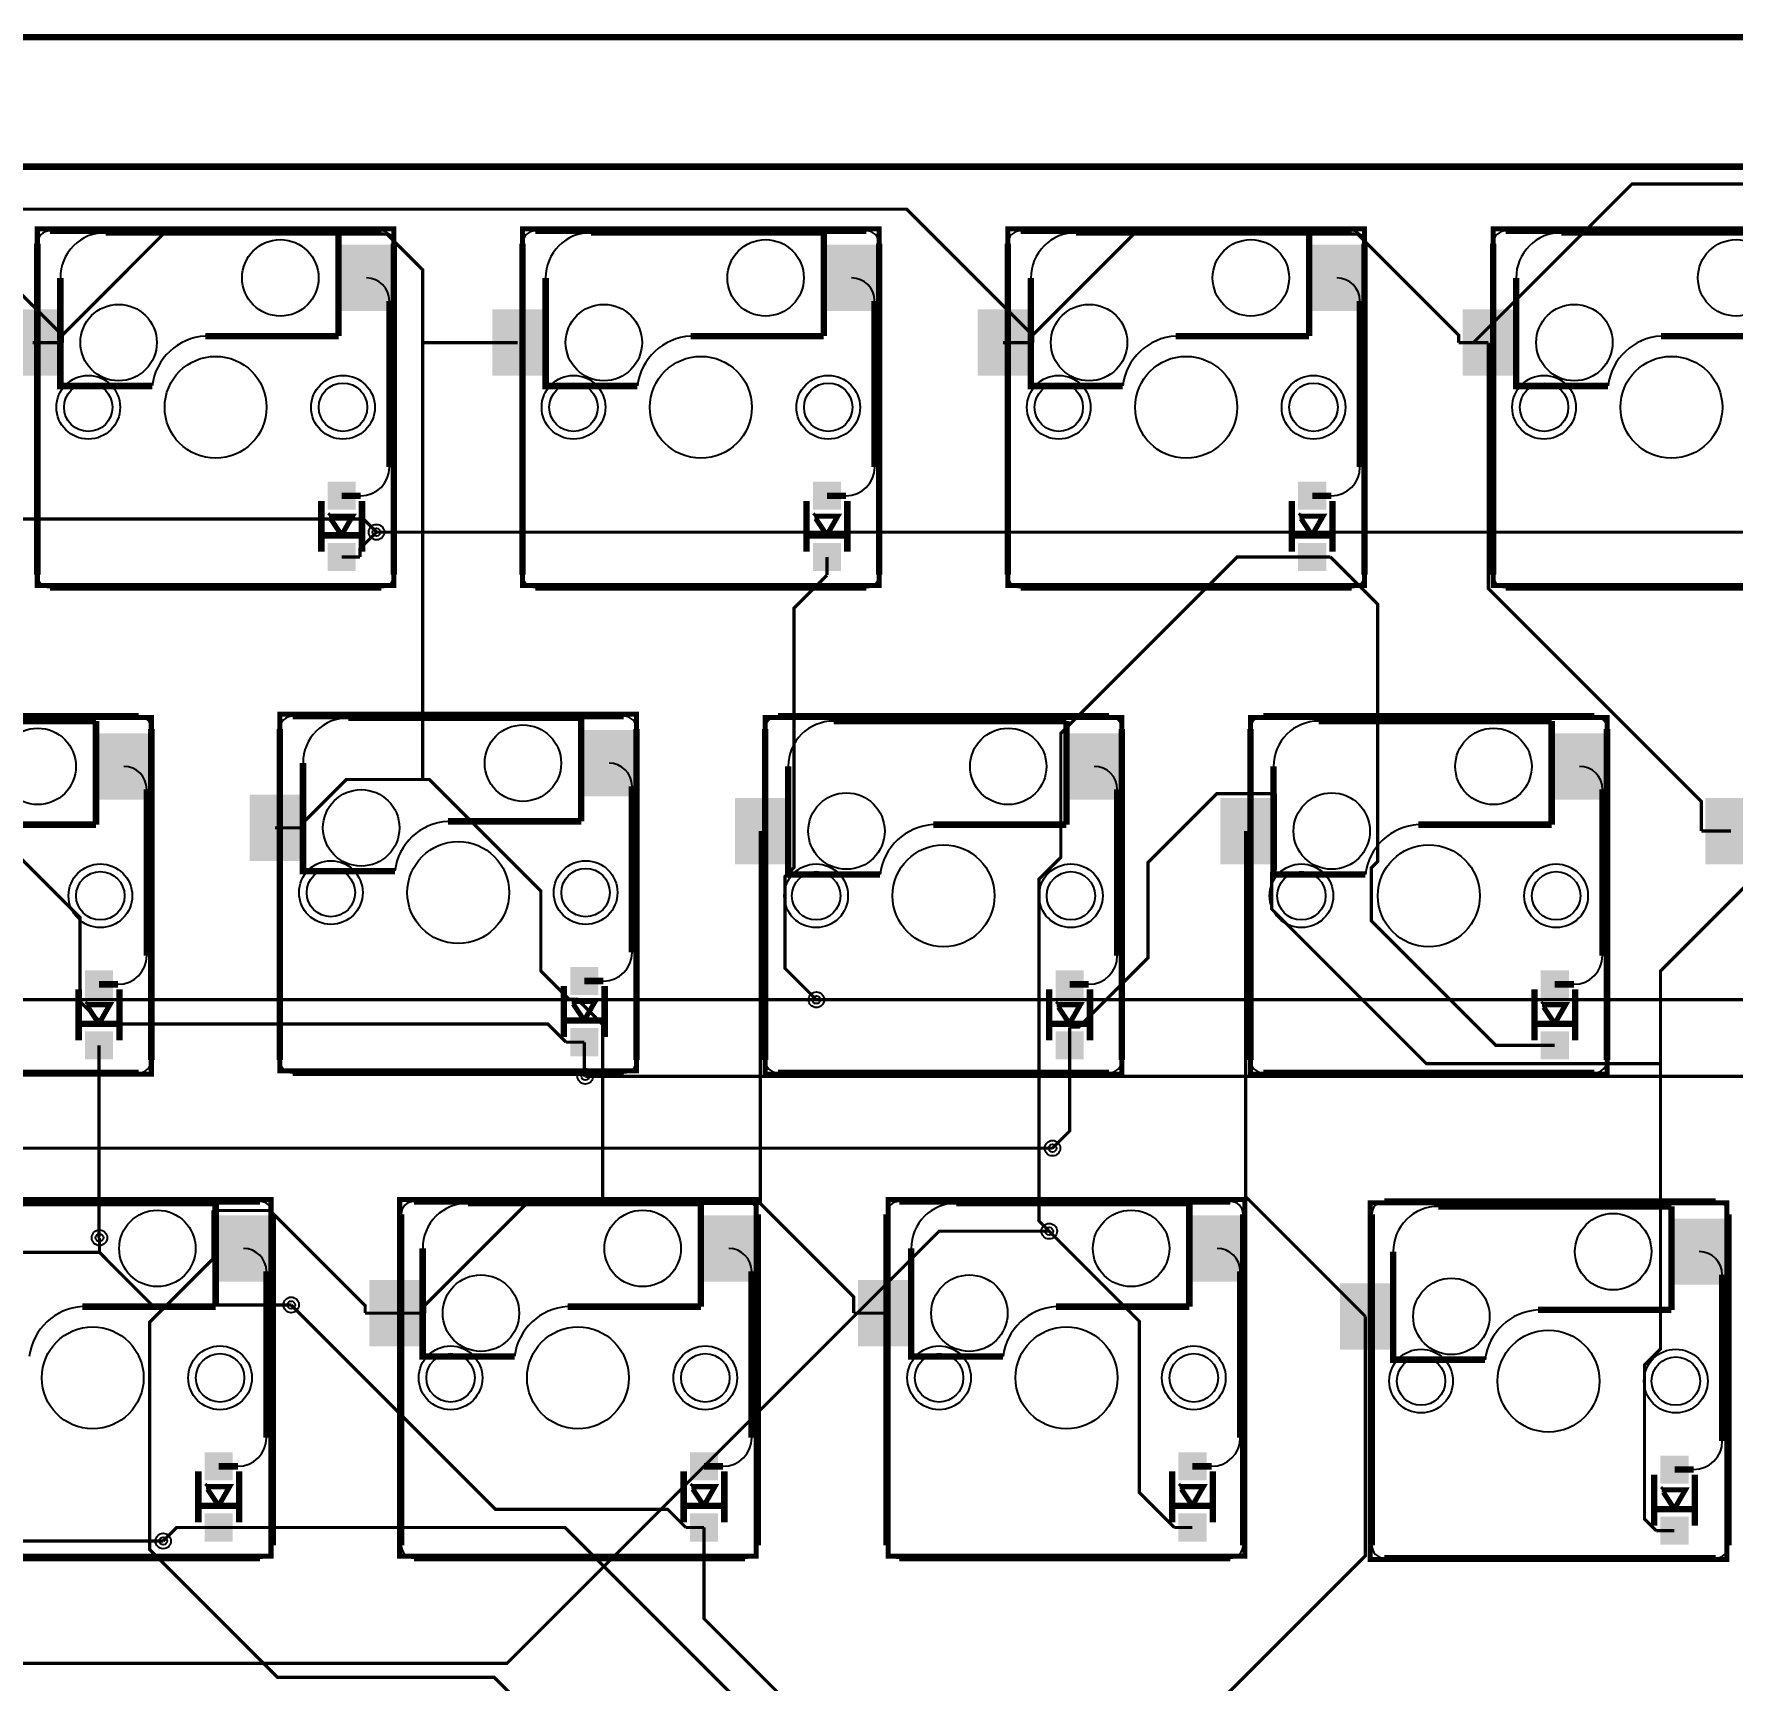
# Model space of a CAD drawing. Header units: millimetres. Extents: x -34 to 290, y -3 to 102.
# Drawn here: x 175.2 to 241.9, y 35.8 to 100.5 of the extents above; entities that cross this region are included whole.
import ezdxf

# ---------------------------------------------------------------- set-up
doc = ezdxf.new("R2010")
doc.units = ezdxf.units.MM
for name, color, linetype, true_color in [('BoardOutLine', 6, 'Continuous', 0xff00ff), ('BottomLayer', 5, 'Continuous', 0x0000ff), ('BottomPasteMaskLayer', 7, 'Continuous', 0x800000), ('BottomSilkLayer', 7, 'Continuous', 0x66cc33), ('BottomSolderMaskLayer', 7, 'Continuous', 0xaa00ff), ('Hole', 7, 'Continuous', 0x222222), ('Multi-Layer', 7, 'Continuous', 0xc0c0c0), ('TopLayer', 1, 'Continuous', 0xff0000), ('TopSilkLayer', 7, 'Continuous', 0xffcc00)]:
    doc.layers.add(name, color=color, linetype=linetype, true_color=true_color)

msp = doc.modelspace()

# ---------------------------------------------------------------- hatches: boundary and pattern name
at = {"layer": 'BottomLayer'}
for points in [[(189.241, 89.632), (187.341, 89.632), (187.341, 92.132), (189.241, 92.132)], [(208.291, 89.632), (206.391, 89.632), (206.391, 92.132), (208.291, 92.132)], [(227.341, 89.632), (225.441, 89.632), (225.441, 92.132), (227.341, 92.132)], [(176.135, 87.092), (174.235, 87.092), (174.235, 89.592), (176.135, 89.592)], [(195.185, 87.092), (193.285, 87.092), (193.285, 89.592), (195.185, 89.592)], [(214.235, 87.092), (212.335, 87.092), (212.335, 89.592), (214.235, 89.592)], [(233.285, 87.092), (231.385, 87.092), (231.385, 89.592), (233.285, 89.592)], [(187.821, 82.828), (187.821, 81.828), (186.821, 81.828), (186.821, 82.828)], [(206.871, 82.828), (206.871, 81.828), (205.871, 81.828), (205.871, 82.828)], [(225.921, 82.828), (225.921, 81.828), (224.921, 81.828), (224.921, 82.828)], [(187.821, 80.428), (187.821, 79.428), (186.821, 79.428), (186.821, 80.428)], [(206.871, 80.428), (206.871, 79.428), (205.871, 79.428), (205.871, 80.428)], [(225.921, 80.428), (225.921, 79.428), (224.921, 79.428), (224.921, 80.428)], [(179.716, 70.455), (177.816, 70.455), (177.816, 72.955), (179.716, 72.955)], [(198.766, 70.582), (196.866, 70.582), (196.866, 73.082), (198.766, 73.082)], [(217.816, 70.455), (215.916, 70.455), (215.916, 72.955), (217.816, 72.955)], [(236.866, 70.455), (234.966, 70.455), (234.966, 72.955), (236.866, 72.955)], [(185.66, 68.042), (183.76, 68.042), (183.76, 70.542), (185.66, 70.542)], [(204.71, 67.915), (202.81, 67.915), (202.81, 70.415), (204.71, 70.415)], [(223.76, 67.915), (221.86, 67.915), (221.86, 70.415), (223.76, 70.415)], [(242.81, 67.915), (240.91, 67.915), (240.91, 70.415), (242.81, 70.415)], [(178.296, 63.651), (178.296, 62.651), (177.296, 62.651), (177.296, 63.651)], [(197.346, 63.778), (197.346, 62.778), (196.346, 62.778), (196.346, 63.778)], [(216.396, 63.651), (216.396, 62.651), (215.396, 62.651), (215.396, 63.651)], [(235.446, 63.651), (235.446, 62.651), (234.446, 62.651), (234.446, 63.651)], [(197.346, 61.378), (197.346, 60.378), (196.346, 60.378), (196.346, 61.378)], [(178.296, 61.251), (178.296, 60.251), (177.296, 60.251), (177.296, 61.251)], [(216.396, 61.251), (216.396, 60.251), (215.396, 60.251), (215.396, 61.251)], [(235.446, 61.251), (235.446, 60.251), (234.446, 60.251), (234.446, 61.251)], [(184.415, 51.532), (182.515, 51.532), (182.515, 54.032), (184.415, 54.032)], [(203.465, 51.532), (201.565, 51.532), (201.565, 54.032), (203.465, 54.032)], [(222.642, 51.532), (220.742, 51.532), (220.742, 54.032), (222.642, 54.032)], [(241.565, 51.405), (239.665, 51.405), (239.665, 53.905), (241.565, 53.905)], [(190.359, 48.992), (188.459, 48.992), (188.459, 51.492), (190.359, 51.492)], [(209.536, 48.992), (207.636, 48.992), (207.636, 51.492), (209.536, 51.492)], [(228.459, 48.865), (226.559, 48.865), (226.559, 51.365), (228.459, 51.365)], [(182.995, 44.728), (182.995, 43.728), (181.995, 43.728), (181.995, 44.728)], [(202.045, 44.728), (202.045, 43.728), (201.045, 43.728), (201.045, 44.728)], [(221.222, 44.728), (221.222, 43.728), (220.222, 43.728), (220.222, 44.728)], [(240.145, 44.601), (240.145, 43.601), (239.145, 43.601), (239.145, 44.601)], [(182.995, 42.328), (182.995, 41.328), (181.995, 41.328), (181.995, 42.328)], [(202.045, 42.328), (202.045, 41.328), (201.045, 41.328), (201.045, 42.328)], [(221.222, 42.328), (221.222, 41.328), (220.222, 41.328), (220.222, 42.328)], [(240.145, 42.201), (240.145, 41.201), (239.145, 41.201), (239.145, 42.201)]]:
    msp.add_hatch(color=256, dxfattribs=at).paths.add_polyline_path(points)
at = {"layer": 'BottomPasteMaskLayer'}
for points in [[(189.241, 89.632), (187.341, 89.632), (187.341, 92.132), (189.241, 92.132)], [(208.291, 89.632), (206.391, 89.632), (206.391, 92.132), (208.291, 92.132)], [(227.341, 89.632), (225.441, 89.632), (225.441, 92.132), (227.341, 92.132)], [(176.135, 87.092), (174.235, 87.092), (174.235, 89.592), (176.135, 89.592)], [(195.185, 87.092), (193.285, 87.092), (193.285, 89.592), (195.185, 89.592)], [(214.235, 87.092), (212.335, 87.092), (212.335, 89.592), (214.235, 89.592)], [(233.285, 87.092), (231.385, 87.092), (231.385, 89.592), (233.285, 89.592)], [(187.821, 82.828), (187.821, 81.828), (186.821, 81.828), (186.821, 82.828)], [(206.871, 82.828), (206.871, 81.828), (205.871, 81.828), (205.871, 82.828)], [(225.921, 82.828), (225.921, 81.828), (224.921, 81.828), (224.921, 82.828)], [(187.821, 80.428), (187.821, 79.428), (186.821, 79.428), (186.821, 80.428)], [(206.871, 80.428), (206.871, 79.428), (205.871, 79.428), (205.871, 80.428)], [(225.921, 80.428), (225.921, 79.428), (224.921, 79.428), (224.921, 80.428)], [(179.716, 70.455), (177.816, 70.455), (177.816, 72.955), (179.716, 72.955)], [(198.766, 70.582), (196.866, 70.582), (196.866, 73.082), (198.766, 73.082)], [(217.816, 70.455), (215.916, 70.455), (215.916, 72.955), (217.816, 72.955)], [(236.866, 70.455), (234.966, 70.455), (234.966, 72.955), (236.866, 72.955)], [(185.66, 68.042), (183.76, 68.042), (183.76, 70.542), (185.66, 70.542)], [(204.71, 67.915), (202.81, 67.915), (202.81, 70.415), (204.71, 70.415)], [(223.76, 67.915), (221.86, 67.915), (221.86, 70.415), (223.76, 70.415)], [(242.81, 67.915), (240.91, 67.915), (240.91, 70.415), (242.81, 70.415)], [(178.296, 63.651), (178.296, 62.651), (177.296, 62.651), (177.296, 63.651)], [(197.346, 63.778), (197.346, 62.778), (196.346, 62.778), (196.346, 63.778)], [(216.396, 63.651), (216.396, 62.651), (215.396, 62.651), (215.396, 63.651)], [(235.446, 63.651), (235.446, 62.651), (234.446, 62.651), (234.446, 63.651)], [(197.346, 61.378), (197.346, 60.378), (196.346, 60.378), (196.346, 61.378)], [(178.296, 61.251), (178.296, 60.251), (177.296, 60.251), (177.296, 61.251)], [(216.396, 61.251), (216.396, 60.251), (215.396, 60.251), (215.396, 61.251)], [(235.446, 61.251), (235.446, 60.251), (234.446, 60.251), (234.446, 61.251)], [(184.415, 51.532), (182.515, 51.532), (182.515, 54.032), (184.415, 54.032)], [(203.465, 51.532), (201.565, 51.532), (201.565, 54.032), (203.465, 54.032)], [(222.642, 51.532), (220.742, 51.532), (220.742, 54.032), (222.642, 54.032)], [(241.565, 51.405), (239.665, 51.405), (239.665, 53.905), (241.565, 53.905)], [(190.359, 48.992), (188.459, 48.992), (188.459, 51.492), (190.359, 51.492)], [(209.536, 48.992), (207.636, 48.992), (207.636, 51.492), (209.536, 51.492)], [(228.459, 48.865), (226.559, 48.865), (226.559, 51.365), (228.459, 51.365)], [(182.995, 44.728), (182.995, 43.728), (181.995, 43.728), (181.995, 44.728)], [(202.045, 44.728), (202.045, 43.728), (201.045, 43.728), (201.045, 44.728)], [(221.222, 44.728), (221.222, 43.728), (220.222, 43.728), (220.222, 44.728)], [(240.145, 44.601), (240.145, 43.601), (239.145, 43.601), (239.145, 44.601)], [(182.995, 42.328), (182.995, 41.328), (181.995, 41.328), (181.995, 42.328)], [(202.045, 42.328), (202.045, 41.328), (201.045, 41.328), (201.045, 42.328)], [(221.222, 42.328), (221.222, 41.328), (220.222, 41.328), (220.222, 42.328)], [(240.145, 42.201), (240.145, 41.201), (239.145, 41.201), (239.145, 42.201)]]:
    msp.add_hatch(color=256, dxfattribs=at).paths.add_polyline_path(points)
at = {"layer": 'BottomSolderMaskLayer'}
for points in [[(189.292, 89.581), (187.291, 89.581), (187.291, 92.183), (189.292, 92.183)], [(208.342, 89.581), (206.341, 89.581), (206.341, 92.183), (208.342, 92.183)], [(227.392, 89.581), (225.391, 89.581), (225.391, 92.183), (227.392, 92.183)], [(176.186, 87.041), (174.184, 87.041), (174.184, 89.643), (176.186, 89.643)], [(195.236, 87.041), (193.234, 87.041), (193.234, 89.643), (195.236, 89.643)], [(214.286, 87.041), (212.284, 87.041), (212.284, 89.643), (214.286, 89.643)], [(233.336, 87.041), (231.334, 87.041), (231.334, 89.643), (233.336, 89.643)], [(187.872, 82.879), (187.872, 81.777), (186.77, 81.777), (186.77, 82.879)], [(206.922, 82.879), (206.922, 81.777), (205.82, 81.777), (205.82, 82.879)], [(225.972, 82.879), (225.972, 81.777), (224.87, 81.777), (224.87, 82.879)], [(187.872, 80.479), (187.872, 79.377), (186.77, 79.377), (186.77, 80.479)], [(206.922, 80.479), (206.922, 79.377), (205.82, 79.377), (205.82, 80.479)], [(225.972, 80.479), (225.972, 79.377), (224.87, 79.377), (224.87, 80.479)], [(179.767, 70.404), (177.766, 70.404), (177.766, 73.006), (179.767, 73.006)], [(198.817, 70.531), (196.816, 70.531), (196.816, 73.133), (198.817, 73.133)], [(217.867, 70.404), (215.866, 70.404), (215.866, 73.006), (217.867, 73.006)], [(236.917, 70.404), (234.916, 70.404), (234.916, 73.006), (236.917, 73.006)], [(185.711, 67.991), (183.709, 67.991), (183.709, 70.593), (185.711, 70.593)], [(204.761, 67.864), (202.759, 67.864), (202.759, 70.466), (204.761, 70.466)], [(223.811, 67.864), (221.809, 67.864), (221.809, 70.466), (223.811, 70.466)], [(242.861, 67.864), (240.859, 67.864), (240.859, 70.466), (242.861, 70.466)], [(178.347, 63.702), (178.347, 62.6), (177.245, 62.6), (177.245, 63.702)], [(197.397, 63.829), (197.397, 62.727), (196.295, 62.727), (196.295, 63.829)], [(216.447, 63.702), (216.447, 62.6), (215.345, 62.6), (215.345, 63.702)], [(235.497, 63.702), (235.497, 62.6), (234.395, 62.6), (234.395, 63.702)], [(197.397, 61.429), (197.397, 60.327), (196.295, 60.327), (196.295, 61.429)], [(178.347, 61.302), (178.347, 60.2), (177.245, 60.2), (177.245, 61.302)], [(216.447, 61.302), (216.447, 60.2), (215.345, 60.2), (215.345, 61.302)], [(235.497, 61.302), (235.497, 60.2), (234.395, 60.2), (234.395, 61.302)], [(184.466, 51.481), (182.465, 51.481), (182.465, 54.083), (184.466, 54.083)], [(203.516, 51.481), (201.515, 51.481), (201.515, 54.083), (203.516, 54.083)], [(222.693, 51.481), (220.692, 51.481), (220.692, 54.083), (222.693, 54.083)], [(241.616, 51.354), (239.615, 51.354), (239.615, 53.956), (241.616, 53.956)], [(190.41, 48.941), (188.408, 48.941), (188.408, 51.543), (190.41, 51.543)], [(209.587, 48.941), (207.585, 48.941), (207.585, 51.543), (209.587, 51.543)], [(228.51, 48.814), (226.508, 48.814), (226.508, 51.416), (228.51, 51.416)], [(183.046, 44.779), (183.046, 43.677), (181.944, 43.677), (181.944, 44.779)], [(202.096, 44.779), (202.096, 43.677), (200.994, 43.677), (200.994, 44.779)], [(221.273, 44.779), (221.273, 43.677), (220.171, 43.677), (220.171, 44.779)], [(240.196, 44.652), (240.196, 43.55), (239.094, 43.55), (239.094, 44.652)], [(183.046, 42.379), (183.046, 41.277), (181.944, 41.277), (181.944, 42.379)], [(202.096, 42.379), (202.096, 41.277), (200.994, 41.277), (200.994, 42.379)], [(221.273, 42.379), (221.273, 41.277), (220.171, 41.277), (220.171, 42.379)], [(240.196, 42.252), (240.196, 41.15), (239.094, 41.15), (239.094, 42.252)]]:
    msp.add_hatch(color=256, dxfattribs=at).paths.add_polyline_path(points)

# ---------------------------------------------------------------- linework, layer by layer
at = {"layer": 'BoardOutLine', "const_width": 0.254}
msp.add_lwpolyline([(-34.29, 100.33), (-34.29, -2.54), (289.56, -2.54), (289.56, 100.33), (-34.29, 100.33)], close=True, dxfattribs=at)
at = {"layer": 'BottomLayer'}
for points, const_width in [([(231.752, 88.342), (237.978, 94.568), (257.162, 94.568), (260.911, 90.819), (260.911, 88.215)], 0.127), ([(214.451, 88.633), (209.504, 93.58), (6.592, 93.58), (-4.755, 82.234), (-4.755, 47.738), (-4.388, 47.371)], 0.127), ([(-4.284, 54.991), (-4.389, 55.096), (-4.389, 71.1), (5.577, 81.066), (16.578, 81.066), (20.712, 85.2), (20.712, 88.938), (25.07, 93.297), (171.687, 93.297), (176.351, 88.633)], 0.127), ([(176.351, 88.633), (180.32, 92.603), (189.1, 92.603), (190.498, 91.204), (190.498, 88.342)], 0.127), ([(231.17, 88.342), (231.17, 88.633), (227.2, 92.603), (218.42, 92.603), (214.451, 88.633)], 0.127), ([(189.195, 87.352), (189.195, 87.352), (189.195, 89.978)], 0.254), ([(208.245, 87.352), (208.245, 87.352), (208.245, 89.978)], 0.254), ([(227.295, 87.352), (227.295, 87.352), (227.295, 89.978)], 0.254), ([(176.351, 88.342), (176.351, 88.342), (176.351, 88.633)], 0.127), ([(214.451, 88.633), (214.451, 88.633), (214.451, 88.342)], 0.127), ([(175.185, 88.342), (175.185, 88.342), (176.351, 88.342)], 0.127), ([(190.498, 88.342), (190.498, 88.342), (193.069, 88.342)], 0.127), ([(190.498, 88.342), (190.498, 88.342), (190.498, 71.191)], 0.127), ([(194.235, 88.342), (194.235, 88.342), (193.069, 88.342)], 0.127), ([(213.285, 88.342), (213.285, 88.342), (214.451, 88.342)], 0.127), ([(231.752, 88.342), (231.752, 88.342), (231.17, 88.342)], 0.127), ([(232.336, 88.342), (232.336, 88.342), (231.752, 88.342)], 0.127), ([(240.695, 69.165), (240.695, 70.331), (232.336, 78.69), (232.336, 88.342)], 0.127), ([(189.195, 87.352), (189.195, 87.352), (189.195, 83.453)], 0.254), ([(208.245, 87.352), (208.245, 87.352), (208.245, 83.453)], 0.254), ([(227.295, 87.352), (227.295, 87.352), (227.295, 83.453)], 0.254), ([(188.071, 82.328), (188.071, 82.328), (187.321, 82.328)], 0.254), ([(207.121, 82.328), (207.121, 82.328), (206.371, 82.328)], 0.254), ([(226.171, 82.328), (226.171, 82.328), (225.421, 82.328)], 0.254), ([(188.036, 79.928), (188.036, 80.246), (188.69, 80.9)], 0.127), ([(168.271, 79.928), (168.271, 74.552), (177.052, 65.771), (177.052, 62.47), (177.929, 61.593), (195.415, 61.593), (196.13, 60.878)], 0.127), ([(187.321, 79.928), (187.321, 79.928), (188.036, 79.928)], 0.127), ([(206.371, 79.928), (206.371, 79.928), (206.371, 79.212)], 0.127), ([(215.098, 53.458), (214.696, 53.86), (214.696, 67.282), (215.552, 68.138), (215.552, 73.002), (222.479, 79.928), (225.42, 79.928)], 0.127), ([(225.42, 79.928), (225.42, 79.928), (226.136, 79.928)], 0.127), ([(226.136, 79.928), (227.988, 78.077), (227.988, 67.963), (227.747, 67.722), (227.747, 65.635), (232.631, 60.751), (234.945, 60.751)], 0.127), ([(206.371, 79.212), (205.075, 77.917), (205.075, 67.736), (204.722, 67.382), (204.722, 63.78), (205.958, 62.544)], 0.127), ([(244.47, 79.212), (243.175, 77.917), (243.175, 67.755), (239.093, 63.671), (239.093, 60.033)], 0.127), ([(179.67, 68.175), (179.67, 68.175), (179.67, 70.801)], 0.254), ([(185.876, 69.292), (185.876, 69.564), (187.503, 71.191), (190.498, 71.191)], 0.127), ([(190.498, 71.191), (190.758, 71.191), (195.141, 66.808), (195.141, 63.676), (196.256, 62.56), (196.583, 62.56), (197.563, 61.581), (197.563, 54.545)], 0.127), ([(198.72, 68.302), (198.72, 68.302), (198.72, 70.928)], 0.254), ([(239.093, 60.033), (229.903, 60.033), (223.83, 66.106), (223.83, 67.534), (223.977, 67.681), (223.977, 70.596), (223.942, 70.633), (221.678, 70.633), (218.979, 67.933), (218.979, 64.193), (216.254, 61.467), (215.896, 61.467)], 0.127), ([(217.77, 68.175), (217.77, 68.175), (217.77, 70.801)], 0.254), ([(236.82, 68.175), (236.82, 68.175), (236.82, 70.801)], 0.254), ([(184.71, 69.292), (184.71, 69.292), (185.876, 69.292)], 0.127), ([(203.76, 54.545), (203.76, 54.545), (203.76, 69.165)], 0.127), ([(222.81, 69.165), (222.81, 54.814), (227.509, 50.115)], 0.127), ([(241.861, 69.165), (241.861, 69.165), (240.695, 69.165)], 0.127), ([(179.67, 68.175), (179.67, 68.175), (179.67, 64.276)], 0.254), ([(198.72, 68.302), (198.72, 68.302), (198.72, 64.403)], 0.254), ([(217.77, 68.175), (217.77, 68.175), (217.77, 64.276)], 0.254), ([(236.82, 68.175), (236.82, 68.175), (236.82, 64.276)], 0.254), ([(197.596, 63.278), (197.596, 63.278), (196.846, 63.278)], 0.254), ([(178.546, 63.151), (178.546, 63.151), (177.796, 63.151)], 0.254), ([(216.646, 63.151), (216.646, 63.151), (215.896, 63.151)], 0.254), ([(235.696, 63.151), (235.696, 63.151), (234.946, 63.151)], 0.254), ([(215.896, 60.751), (215.896, 60.751), (215.896, 61.467)], 0.127), ([(177.796, 60.751), (177.796, 53.219), (177.813, 53.202)], 0.127), ([(196.846, 60.878), (196.846, 60.878), (196.13, 60.878)], 0.127), ([(196.846, 60.878), (196.846, 59.577), (196.884, 59.539)], 0.127), ([(215.896, 60.751), (215.896, 57.386), (215.227, 56.717)], 0.127), ([(239.093, 60.033), (239.093, 48.833), (238.465, 48.206), (238.465, 42.166), (238.93, 41.701)], 0.127), ([(197.895, 31.065), (197.895, 31.356), (193.307, 35.945), (184.797, 35.945), (179.781, 40.961), (179.781, 49.889), (182.271, 52.379), (182.271, 54.233), (182.308, 54.27), (184.507, 54.27), (188.243, 50.533), (188.243, 50.242)], 0.127), ([(197.563, 54.545), (194.586, 54.545), (190.575, 50.533), (190.575, 50.242)], 0.127), ([(203.76, 54.545), (203.76, 54.545), (197.563, 54.545)], 0.127), ([(203.76, 54.545), (207.42, 50.885), (207.42, 50.242)], 0.127), ([(220.006, 41.828), (218.637, 43.197), (218.637, 49.919), (215.098, 53.458)], 0.127), ([(184.369, 49.252), (184.369, 49.252), (184.369, 51.878)], 0.254), ([(203.419, 49.252), (203.419, 49.252), (203.419, 51.878)], 0.254), ([(222.596, 49.252), (222.596, 49.252), (222.596, 51.878)], 0.254), ([(241.519, 49.125), (241.519, 49.125), (241.519, 51.751)], 0.254), ([(185.339, 50.565), (193.361, 42.543), (200.114, 42.543), (200.829, 41.828)], 0.127), ([(189.409, 50.242), (189.409, 50.242), (188.243, 50.242)], 0.127), ([(189.992, 50.242), (189.992, 50.242), (189.409, 50.242)], 0.127), ([(189.992, 50.242), (189.992, 50.242), (190.575, 50.242)], 0.127), ([(208.586, 50.242), (208.586, 50.242), (207.42, 50.242)], 0.127), ([(217.984, 31.192), (227.509, 40.717), (227.509, 50.115)], 0.127), ([(184.369, 49.252), (184.369, 49.252), (184.369, 45.353)], 0.254), ([(203.419, 49.252), (203.419, 49.252), (203.419, 45.353)], 0.254), ([(222.596, 49.252), (222.596, 49.252), (222.596, 45.353)], 0.254), ([(241.519, 49.125), (241.519, 49.125), (241.519, 45.226)], 0.254), ([(183.245, 44.228), (183.245, 44.228), (182.495, 44.228)], 0.254), ([(202.295, 44.228), (202.295, 44.228), (201.545, 44.228)], 0.254), ([(221.472, 44.228), (221.472, 44.228), (220.722, 44.228)], 0.254), ([(240.395, 44.101), (240.395, 44.101), (239.645, 44.101)], 0.254), ([(181.779, 41.828), (180.847, 41.828), (180.315, 41.295)], 0.127), ([(182.495, 41.828), (182.495, 41.828), (181.779, 41.828)], 0.127), ([(182.495, 41.828), (196.086, 41.828), (208.601, 29.313), (208.601, 24.531), (210.481, 22.651)], 0.127), ([(201.545, 41.828), (201.545, 41.828), (200.829, 41.828)], 0.127), ([(219.579, 10.13), (212.525, 17.184), (212.525, 22.654), (211.81, 23.369), (211.477, 23.369), (209.063, 25.783), (209.063, 30.729), (201.545, 38.247), (201.545, 41.828)], 0.127), ([(220.722, 41.828), (220.722, 41.828), (220.006, 41.828)], 0.127), ([(239.644, 41.701), (239.644, 41.701), (238.93, 41.701)], 0.127)]:
    msp.add_lwpolyline(points, dxfattribs=dict(at, const_width=const_width))
for centre, radius, start, end in [((188.291, 89.978), 0.904, 0, 90), ((207.341, 89.978), 0.904, 0, 90), ((226.391, 89.978), 0.904, 0, 90), ((188.071, 83.453), 1.125, 270, 0), ((207.121, 83.453), 1.125, 270, 0), ((226.171, 83.453), 1.125, 270, 0), ((178.766, 70.801), 0.904, 0, 90), ((197.816, 70.928), 0.904, 0, 90), ((216.866, 70.801), 0.904, 0, 90), ((235.916, 70.801), 0.904, 0, 90), ((178.546, 64.276), 1.125, 270, 0), ((197.596, 64.403), 1.125, 270, 0), ((216.646, 64.276), 1.125, 270, 0), ((235.696, 64.276), 1.125, 270, 0), ((183.465, 51.878), 0.904, 0, 90), ((202.515, 51.878), 0.904, 0, 90), ((221.692, 51.878), 0.904, 0, 90), ((240.615, 51.751), 0.904, 0, 90), ((183.245, 45.353), 1.125, 270, 0), ((202.295, 45.353), 1.125, 270, 0), ((221.472, 45.353), 1.125, 270, 0), ((240.395, 45.226), 1.125, 270, 0)]:
    msp.add_arc(centre, radius, start, end, dxfattribs=at)
at = {"layer": 'BottomSilkLayer'}
for points, const_width in [([(178.055, 92.66), (178.055, 92.66), (187.199, 92.66)], 0.254), ([(187.199, 88.596), (187.199, 88.596), (187.199, 92.66)], 0.254), ([(197.105, 92.66), (197.105, 92.66), (206.249, 92.66)], 0.254), ([(206.249, 88.596), (206.249, 88.596), (206.249, 92.66)], 0.254), ([(216.155, 92.66), (216.155, 92.66), (225.299, 92.66)], 0.254), ([(225.299, 88.596), (225.299, 88.596), (225.299, 92.66)], 0.254), ([(235.205, 92.66), (235.205, 92.66), (244.349, 92.66)], 0.254), ([(179.884, 86.64), (176.277, 86.64), (176.277, 90.882)], 0.254), ([(198.934, 86.64), (195.327, 86.64), (195.327, 90.882)], 0.254), ([(217.984, 86.64), (214.377, 86.64), (214.377, 90.882)], 0.254), ([(237.034, 86.64), (233.427, 86.64), (233.427, 90.882)], 0.254), ([(187.199, 88.596), (187.199, 88.596), (181.967, 88.596)], 0.254), ([(206.249, 88.596), (206.249, 88.596), (201.017, 88.596)], 0.254), ([(225.299, 88.596), (225.299, 88.596), (220.067, 88.596)], 0.254), ([(244.349, 88.596), (244.349, 88.596), (239.117, 88.596)], 0.254), ([(186.521, 80.128), (186.521, 80.128), (186.521, 82.128)], 0.254), ([(188.121, 80.128), (188.121, 80.128), (188.121, 82.128)], 0.254), ([(205.571, 80.128), (205.571, 80.128), (205.571, 82.128)], 0.254), ([(207.171, 80.128), (207.171, 80.128), (207.171, 82.128)], 0.254), ([(224.621, 80.128), (224.621, 80.128), (224.621, 82.128)], 0.254), ([(226.221, 80.128), (226.221, 80.128), (226.221, 82.128)], 0.254), ([(186.82, 81.527), (186.821, 81.528), (187.32, 80.776)], 0.2), ([(186.821, 81.528), (186.821, 81.528), (187.746, 81.528)], 0.2), ([(187.671, 81.528), (187.746, 81.528), (187.314, 80.777)], 0.2), ([(205.87, 81.527), (205.871, 81.528), (206.37, 80.776)], 0.2), ([(205.871, 81.528), (205.871, 81.528), (206.796, 81.528)], 0.2), ([(206.721, 81.528), (206.796, 81.528), (206.364, 80.777)], 0.2), ([(224.92, 81.527), (224.921, 81.528), (225.42, 80.776)], 0.2), ([(224.921, 81.528), (224.921, 81.528), (225.846, 81.528)], 0.2), ([(225.771, 81.528), (225.846, 81.528), (225.414, 80.777)], 0.2), ([(186.521, 80.777), (186.521, 80.777), (188.121, 80.777)], 0.254), ([(205.571, 80.777), (205.571, 80.777), (207.171, 80.777)], 0.254), ([(224.621, 80.777), (224.621, 80.777), (226.221, 80.777)], 0.254), ([(168.53, 73.483), (168.53, 73.483), (177.674, 73.483)], 0.254), ([(177.674, 69.419), (177.674, 69.419), (177.674, 73.483)], 0.254), ([(187.58, 73.61), (187.58, 73.61), (196.724, 73.61)], 0.254), ([(196.724, 69.546), (196.724, 69.546), (196.724, 73.61)], 0.254), ([(206.63, 73.483), (206.63, 73.483), (215.774, 73.483)], 0.254), ([(215.774, 69.419), (215.774, 69.419), (215.774, 73.483)], 0.254), ([(225.68, 73.483), (225.68, 73.483), (234.824, 73.483)], 0.254), ([(234.824, 69.419), (234.824, 69.419), (234.824, 73.483)], 0.254), ([(189.409, 67.59), (185.802, 67.59), (185.802, 71.832)], 0.254), ([(208.459, 67.463), (204.852, 67.463), (204.852, 71.705)], 0.254), ([(227.509, 67.463), (223.902, 67.463), (223.902, 71.705)], 0.254), ([(177.674, 69.419), (177.674, 69.419), (172.442, 69.419)], 0.254), ([(196.724, 69.546), (196.724, 69.546), (191.492, 69.546)], 0.254), ([(215.774, 69.419), (215.774, 69.419), (210.542, 69.419)], 0.254), ([(234.824, 69.419), (234.824, 69.419), (229.592, 69.419)], 0.254), ([(176.996, 60.951), (176.996, 60.951), (176.996, 62.951)], 0.254), ([(178.596, 60.951), (178.596, 60.951), (178.596, 62.951)], 0.254), ([(196.046, 61.078), (196.046, 61.078), (196.046, 63.078)], 0.254), ([(197.646, 61.078), (197.646, 61.078), (197.646, 63.078)], 0.254), ([(215.096, 60.951), (215.096, 60.951), (215.096, 62.951)], 0.254), ([(216.696, 60.951), (216.696, 60.951), (216.696, 62.951)], 0.254), ([(234.146, 60.951), (234.146, 60.951), (234.146, 62.951)], 0.254), ([(235.746, 60.951), (235.746, 60.951), (235.746, 62.951)], 0.254), ([(177.295, 62.35), (177.296, 62.351), (177.795, 61.599)], 0.2), ([(177.296, 62.351), (177.296, 62.351), (178.221, 62.351)], 0.2), ([(178.146, 62.351), (178.221, 62.351), (177.789, 61.6)], 0.2), ([(196.345, 62.477), (196.346, 62.478), (196.845, 61.726)], 0.2), ([(196.346, 62.478), (196.346, 62.478), (197.271, 62.478)], 0.2), ([(197.196, 62.478), (197.271, 62.478), (196.839, 61.727)], 0.2), ([(215.395, 62.35), (215.396, 62.351), (215.895, 61.599)], 0.2), ([(215.396, 62.351), (215.396, 62.351), (216.321, 62.351)], 0.2), ([(216.246, 62.351), (216.321, 62.351), (215.889, 61.6)], 0.2), ([(234.445, 62.35), (234.446, 62.351), (234.945, 61.599)], 0.2), ([(234.446, 62.351), (234.446, 62.351), (235.371, 62.351)], 0.2), ([(235.296, 62.351), (235.371, 62.351), (234.939, 61.6)], 0.2), ([(176.996, 61.6), (176.996, 61.6), (178.596, 61.6)], 0.254), ([(196.046, 61.727), (196.046, 61.727), (197.646, 61.727)], 0.254), ([(215.096, 61.6), (215.096, 61.6), (216.696, 61.6)], 0.254), ([(234.146, 61.6), (234.146, 61.6), (235.746, 61.6)], 0.254), ([(173.229, 54.56), (173.229, 54.56), (182.373, 54.56)], 0.254), ([(182.373, 50.496), (182.373, 50.496), (182.373, 54.56)], 0.254), ([(192.279, 54.56), (192.279, 54.56), (201.423, 54.56)], 0.254), ([(201.423, 50.496), (201.423, 50.496), (201.423, 54.56)], 0.254), ([(211.456, 54.56), (211.456, 54.56), (220.6, 54.56)], 0.254), ([(220.6, 50.496), (220.6, 50.496), (220.6, 54.56)], 0.254), ([(230.379, 54.433), (230.379, 54.433), (239.523, 54.433)], 0.254), ([(239.523, 50.369), (239.523, 50.369), (239.523, 54.433)], 0.254), ([(194.108, 48.54), (190.501, 48.54), (190.501, 52.782)], 0.254), ([(213.285, 48.54), (209.678, 48.54), (209.678, 52.782)], 0.254), ([(232.208, 48.413), (228.601, 48.413), (228.601, 52.655)], 0.254), ([(182.373, 50.496), (182.373, 50.496), (177.141, 50.496)], 0.254), ([(201.423, 50.496), (201.423, 50.496), (196.191, 50.496)], 0.254), ([(220.6, 50.496), (220.6, 50.496), (215.368, 50.496)], 0.254), ([(239.523, 50.369), (239.523, 50.369), (234.291, 50.369)], 0.254), ([(181.695, 42.028), (181.695, 42.028), (181.695, 44.028)], 0.254), ([(183.295, 42.028), (183.295, 42.028), (183.295, 44.028)], 0.254), ([(200.745, 42.028), (200.745, 42.028), (200.745, 44.028)], 0.254), ([(202.345, 42.028), (202.345, 42.028), (202.345, 44.028)], 0.254), ([(219.922, 42.028), (219.922, 42.028), (219.922, 44.028)], 0.254), ([(221.522, 42.028), (221.522, 42.028), (221.522, 44.028)], 0.254), ([(238.845, 41.901), (238.845, 41.901), (238.845, 43.901)], 0.254), ([(240.445, 41.901), (240.445, 41.901), (240.445, 43.901)], 0.254), ([(181.994, 43.427), (181.995, 43.428), (182.494, 42.676)], 0.2), ([(181.995, 43.428), (181.995, 43.428), (182.92, 43.428)], 0.2), ([(182.845, 43.428), (182.92, 43.428), (182.488, 42.677)], 0.2), ([(201.044, 43.427), (201.045, 43.428), (201.544, 42.676)], 0.2), ([(201.045, 43.428), (201.045, 43.428), (201.97, 43.428)], 0.2), ([(201.895, 43.428), (201.97, 43.428), (201.538, 42.677)], 0.2), ([(220.221, 43.427), (220.222, 43.428), (220.721, 42.676)], 0.2), ([(220.222, 43.428), (220.222, 43.428), (221.147, 43.428)], 0.2), ([(221.072, 43.428), (221.147, 43.428), (220.715, 42.677)], 0.2), ([(239.144, 43.3), (239.145, 43.301), (239.644, 42.549)], 0.2), ([(239.145, 43.301), (239.145, 43.301), (240.07, 43.301)], 0.2), ([(239.995, 43.301), (240.07, 43.301), (239.638, 42.55)], 0.2), ([(181.695, 42.677), (181.695, 42.677), (183.295, 42.677)], 0.254), ([(200.745, 42.677), (200.745, 42.677), (202.345, 42.677)], 0.254), ([(219.922, 42.677), (219.922, 42.677), (221.522, 42.677)], 0.254), ([(238.845, 42.55), (238.845, 42.55), (240.445, 42.55)], 0.254)]:
    msp.add_lwpolyline(points, dxfattribs=dict(at, const_width=const_width))
for centre, radius, start, end in [((178.047, 90.891), 1.769, 89.72132, 180.27868), ((197.097, 90.891), 1.769, 89.72132, 180.27868), ((216.147, 90.891), 1.769, 89.72132, 180.27868), ((235.197, 90.891), 1.769, 89.72132, 180.27868), ((182.088, 86.38), 2.219, 93.12162, 173.27606), ((201.138, 86.38), 2.219, 93.12162, 173.27606), ((220.188, 86.38), 2.219, 93.12162, 173.27606), ((239.238, 86.38), 2.219, 93.12162, 173.27606), ((187.572, 71.841), 1.769, 89.72132, 180.27868), ((206.622, 71.714), 1.769, 89.72132, 180.27868), ((225.672, 71.714), 1.769, 89.72132, 180.27868), ((191.613, 67.33), 2.219, 93.12162, 173.27606), ((210.663, 67.203), 2.219, 93.12162, 173.27606), ((229.713, 67.203), 2.219, 93.12162, 173.27606), ((192.271, 52.791), 1.769, 89.72132, 180.27868), ((211.448, 52.791), 1.769, 89.72132, 180.27868), ((230.371, 52.664), 1.769, 89.72132, 180.27868), ((177.262, 48.28), 2.219, 93.12162, 173.27606), ((196.312, 48.28), 2.219, 93.12162, 173.27606), ((215.489, 48.28), 2.219, 93.12162, 173.27606), ((234.412, 48.153), 2.219, 93.12162, 173.27606)]:
    msp.add_arc(centre, radius, start, end, dxfattribs=at)
at = {"layer": 'Hole'}
for centre in [(188.69, 80.9), (205.958, 62.544), (196.884, 59.539), (215.227, 56.717), (177.813, 53.202), (215.098, 53.458), (185.339, 50.565), (180.315, 41.295)]:
    msp.add_circle(centre, 0.153, dxfattribs=at)
at = {"layer": 'Multi-Layer'}
for centre, radius in [((184.913, 90.882), 1.5), ((203.963, 90.882), 1.5), ((223.013, 90.882), 1.5), ((242.063, 90.882), 1.5), ((178.563, 88.342), 1.5), ((197.613, 88.342), 1.5), ((216.663, 88.342), 1.5), ((235.713, 88.342), 1.5), ((182.373, 85.802), 2), ((201.423, 85.802), 2), ((220.473, 85.802), 2), ((239.523, 85.802), 2), ((177.373, 85.802), 0.95), ((187.373, 85.802), 0.95), ((196.423, 85.802), 0.95), ((206.423, 85.802), 0.95), ((215.473, 85.802), 0.95), ((225.473, 85.802), 0.95), ((234.523, 85.802), 0.95), ((188.69, 80.9), 0.305), ((194.438, 71.832), 1.5), ((175.388, 71.705), 1.5), ((213.488, 71.705), 1.5), ((232.538, 71.705), 1.5), ((188.088, 69.292), 1.5), ((207.138, 69.165), 1.5), ((226.188, 69.165), 1.5), ((191.898, 66.752), 2), ((210.948, 66.625), 2), ((229.998, 66.625), 2), ((177.848, 66.625), 0.95), ((186.898, 66.752), 0.95), ((196.898, 66.752), 0.95), ((205.948, 66.625), 0.95), ((215.948, 66.625), 0.95), ((224.998, 66.625), 0.95), ((234.998, 66.625), 0.95), ((205.958, 62.544), 0.305), ((196.884, 59.539), 0.305), ((215.227, 56.717), 0.305), ((180.087, 52.782), 1.5), ((199.137, 52.782), 1.5), ((218.314, 52.782), 1.5), ((237.237, 52.655), 1.5), ((177.813, 53.202), 0.305), ((215.098, 53.458), 0.305), ((192.787, 50.242), 1.5), ((211.964, 50.242), 1.5), ((230.887, 50.115), 1.5), ((185.339, 50.565), 0.305), ((177.547, 47.702), 2), ((196.597, 47.702), 2), ((215.774, 47.702), 2), ((234.697, 47.575), 2), ((182.547, 47.702), 0.95), ((191.597, 47.702), 0.95), ((201.597, 47.702), 0.95), ((210.774, 47.702), 0.95), ((220.774, 47.702), 0.95), ((229.697, 47.575), 0.95), ((239.697, 47.575), 0.95), ((180.315, 41.295), 0.305)]:
    msp.add_circle(centre, radius, dxfattribs=at)
at = {"layer": 'TopLayer', "const_width": 0.127}
for points in [[(151.349, 81.416), (188.174, 81.416), (188.69, 80.9)], [(188.69, 80.9), (188.69, 80.9), (255.935, 80.9)], [(159.748, 62.544), (159.748, 62.544), (205.958, 62.544)], [(205.958, 62.544), (205.958, 62.544), (250.825, 62.544)], [(135.89, 59.539), (138.712, 56.717), (215.227, 56.717)], [(196.884, 59.539), (196.884, 59.539), (274.132, 59.539)], [(177.813, 52.625), (164.192, 52.625), (162.507, 50.939), (156.82, 50.939), (155.741, 52.018), (144.408, 52.018), (143.33, 50.939), (141.29, 50.939), (140.27, 51.96), (125.003, 51.96), (123.985, 50.941), (122.285, 50.941), (121.19, 52.036), (121.19, 53.699)], [(172.514, 36.497), (193.814, 36.497), (210.775, 53.458), (215.098, 53.458)], [(177.813, 53.202), (177.813, 53.202), (177.813, 52.625)], [(177.813, 52.625), (179.872, 50.565), (185.339, 50.565)], [(127.121, 41.295), (127.121, 41.295), (180.315, 41.295)]]:
    msp.add_lwpolyline(points, dxfattribs=at)
at = {"layer": 'TopSilkLayer'}
for points, const_width in [([(1.397, 95.25), (1.397, 95.25), (287.147, 95.25)], 0.254), ([(179.273, 78.802), (189.373, 78.802), (189.373, 92.803), (175.373, 92.803), (175.373, 78.802), (179.373, 78.802)], 0.2), ([(175.872, 92.725), (175.872, 92.725), (188.872, 92.725)], 0.254), ([(198.323, 78.802), (208.423, 78.802), (208.423, 92.803), (194.423, 92.803), (194.423, 78.802), (198.423, 78.802)], 0.2), ([(194.922, 92.725), (194.922, 92.725), (207.922, 92.725)], 0.254), ([(217.373, 78.802), (227.473, 78.802), (227.473, 92.803), (213.473, 92.803), (213.473, 78.802), (217.473, 78.802)], 0.2), ([(213.972, 92.725), (213.972, 92.725), (226.972, 92.725)], 0.254), ([(236.423, 78.802), (246.523, 78.802), (246.523, 92.803), (232.523, 92.803), (232.523, 78.802), (236.523, 78.802)], 0.2), ([(233.022, 92.725), (233.022, 92.725), (246.022, 92.725)], 0.254), ([(175.372, 92.225), (175.372, 92.225), (175.372, 79.225)], 0.254), ([(189.372, 92.225), (189.372, 92.225), (189.372, 79.225)], 0.254), ([(194.422, 92.225), (194.422, 92.225), (194.422, 79.225)], 0.254), ([(208.422, 92.225), (208.422, 92.225), (208.422, 79.225)], 0.254), ([(213.472, 92.225), (213.472, 92.225), (213.472, 79.225)], 0.254), ([(227.472, 92.225), (227.472, 92.225), (227.472, 79.225)], 0.254), ([(232.522, 92.225), (232.522, 92.225), (232.522, 79.225)], 0.254), ([(175.872, 78.725), (175.872, 78.725), (188.872, 78.725)], 0.254), ([(194.922, 78.725), (194.922, 78.725), (207.922, 78.725)], 0.254), ([(213.972, 78.725), (213.972, 78.725), (226.972, 78.725)], 0.254), ([(233.022, 78.725), (233.022, 78.725), (246.022, 78.725)], 0.254), ([(169.748, 59.625), (179.848, 59.625), (179.848, 73.626), (165.848, 73.626), (165.848, 59.625), (169.848, 59.625)], 0.2), ([(166.347, 73.675), (166.347, 73.675), (179.347, 73.675)], 0.254), ([(188.798, 59.752), (198.898, 59.752), (198.898, 73.753), (184.898, 73.753), (184.898, 59.752), (188.898, 59.752)], 0.2), ([(185.397, 73.675), (185.397, 73.675), (198.397, 73.675)], 0.254), ([(207.848, 59.625), (217.948, 59.625), (217.948, 73.626), (203.948, 73.626), (203.948, 59.625), (207.948, 59.625)], 0.2), ([(204.447, 73.675), (204.447, 73.675), (217.447, 73.675)], 0.254), ([(226.898, 59.625), (236.998, 59.625), (236.998, 73.626), (222.998, 73.626), (222.998, 59.625), (226.998, 59.625)], 0.2), ([(223.497, 73.675), (223.497, 73.675), (236.497, 73.675)], 0.254), ([(179.847, 73.175), (179.847, 73.175), (179.847, 60.175)], 0.254), ([(184.897, 73.175), (184.897, 73.175), (184.897, 60.175)], 0.254), ([(198.897, 73.175), (198.897, 73.175), (198.897, 60.175)], 0.254), ([(203.947, 73.175), (203.947, 73.175), (203.947, 60.175)], 0.254), ([(217.947, 73.175), (217.947, 73.175), (217.947, 60.175)], 0.254), ([(222.997, 73.175), (222.997, 73.175), (222.997, 60.175)], 0.254), ([(236.997, 73.175), (236.997, 73.175), (236.997, 60.175)], 0.254), ([(166.347, 59.675), (166.347, 59.675), (179.347, 59.675)], 0.254), ([(185.397, 59.675), (185.397, 59.675), (198.397, 59.675)], 0.254), ([(204.447, 59.675), (204.447, 59.675), (217.447, 59.675)], 0.254), ([(223.497, 59.675), (223.497, 59.675), (236.497, 59.675)], 0.254), ([(174.447, 40.702), (184.547, 40.702), (184.547, 54.703), (170.547, 54.703), (170.547, 40.702), (174.547, 40.702)], 0.2), ([(171.109, 54.625), (171.109, 54.625), (184.11, 54.625)], 0.254), ([(193.497, 40.702), (203.597, 40.702), (203.597, 54.703), (189.597, 54.703), (189.597, 40.702), (193.597, 40.702)], 0.2), ([(190.159, 54.625), (190.159, 54.625), (203.16, 54.625)], 0.254), ([(212.674, 40.702), (222.774, 40.702), (222.774, 54.703), (208.774, 54.703), (208.774, 40.702), (212.774, 40.702)], 0.2), ([(209.209, 54.625), (209.209, 54.625), (222.21, 54.625)], 0.254), ([(231.597, 40.575), (241.697, 40.575), (241.697, 54.576), (227.697, 54.576), (227.697, 40.575), (231.697, 40.575)], 0.2), ([(228.259, 54.625), (228.259, 54.625), (241.26, 54.625)], 0.254), ([(184.61, 54.125), (184.61, 54.125), (184.61, 41.125)], 0.254), ([(189.659, 54.125), (189.659, 54.125), (189.659, 41.125)], 0.254), ([(203.66, 54.125), (203.66, 54.125), (203.66, 41.125)], 0.254), ([(208.709, 54.125), (208.709, 54.125), (208.709, 41.125)], 0.254), ([(222.71, 54.125), (222.71, 54.125), (222.71, 41.125)], 0.254), ([(227.759, 54.125), (227.759, 54.125), (227.759, 41.125)], 0.254), ([(241.76, 54.125), (241.76, 54.125), (241.76, 41.125)], 0.254), ([(171.109, 40.625), (171.109, 40.625), (184.11, 40.625)], 0.254), ([(190.159, 40.625), (190.159, 40.625), (203.16, 40.625)], 0.254), ([(209.209, 40.625), (209.209, 40.625), (222.21, 40.625)], 0.254), ([(228.259, 40.625), (228.259, 40.625), (241.26, 40.625)], 0.254)]:
    msp.add_lwpolyline(points, dxfattribs=dict(at, const_width=const_width))
for centre in [(177.373, 85.802), (187.373, 85.802), (196.423, 85.802), (206.423, 85.802), (215.473, 85.802), (225.473, 85.802), (234.523, 85.802), (186.898, 66.752), (196.898, 66.752), (177.848, 66.625), (205.948, 66.625), (215.948, 66.625), (224.998, 66.625), (234.998, 66.625), (182.547, 47.702), (191.597, 47.702), (201.597, 47.702), (210.774, 47.702), (220.774, 47.702), (229.697, 47.575), (239.697, 47.575)]:
    msp.add_circle(centre, 1.25, dxfattribs=at)
for centre, start, end in [((175.872, 92.225), 90, 180), ((188.872, 92.225), 0, 90), ((194.922, 92.225), 90, 180), ((207.922, 92.225), 0, 90), ((213.972, 92.225), 90, 180), ((226.972, 92.225), 0, 90), ((233.022, 92.225), 90, 180), ((175.872, 79.225), 180, 270), ((188.872, 79.225), 270, 360), ((194.922, 79.225), 180, 270), ((207.922, 79.225), 270, 360), ((213.972, 79.225), 180, 270), ((226.972, 79.225), 270, 360), ((233.022, 79.225), 180, 270), ((179.347, 73.175), 0, 90), ((185.397, 73.175), 90, 180), ((198.397, 73.175), 0, 90), ((204.447, 73.175), 90, 180), ((217.447, 73.175), 0, 90), ((223.497, 73.175), 90, 180), ((236.497, 73.175), 0, 90), ((179.347, 60.175), 270, 360), ((185.397, 60.175), 180, 270), ((198.397, 60.175), 270, 360), ((204.447, 60.175), 180, 270), ((217.447, 60.175), 270, 360), ((223.497, 60.175), 180, 270), ((236.497, 60.175), 270, 360), ((184.11, 54.125), 0, 90), ((190.159, 54.125), 90, 180), ((203.16, 54.125), 0, 90), ((209.209, 54.125), 90, 180), ((222.21, 54.125), 0, 90), ((228.259, 54.125), 90, 180), ((241.26, 54.125), 0, 90), ((184.11, 41.125), 270, 360), ((190.159, 41.125), 180, 270), ((203.16, 41.125), 270, 360), ((209.209, 41.125), 180, 270), ((222.21, 41.125), 270, 360), ((228.259, 41.125), 180, 270), ((241.26, 41.125), 270, 360)]:
    msp.add_arc(centre, 0.5, start, end, dxfattribs=at)

doc.saveas('drawing.dxf')
